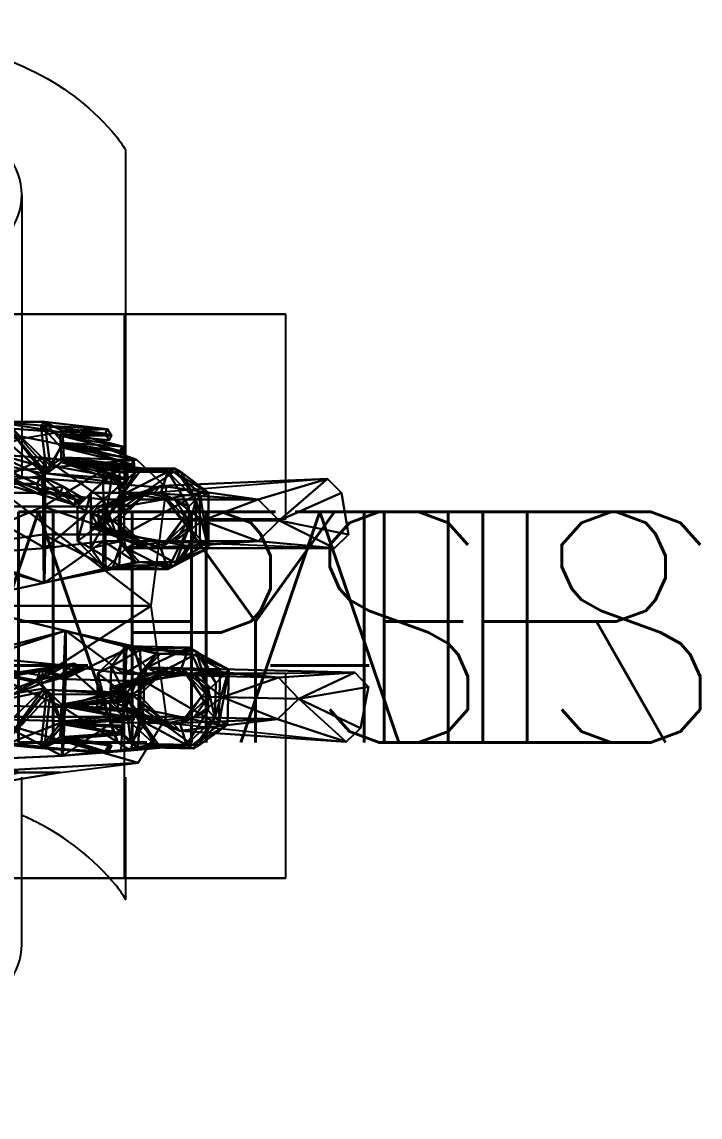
# Model space of a CAD drawing. Extents: x -0.12 to 1.45, y -0.46 to 0.49.
# Drawn here: x 0.863 to 1.452, y -0.455 to 0.495 of the extents above; entities that cross this region are included whole.
import ezdxf
from ezdxf.enums import TextEntityAlignment as Align

# ---------------------------------------------------------------- set-up
doc = ezdxf.new("R2010")
doc.units = 0
doc.layers.get('0').update_dxf_attribs({"linetype": 'CONTINUOUS'})
doc.layers.add('ASHADE', color=7, linetype='CONTINUOUS')
doc.styles.add('ASHADE', font='simplex.shx', dxfattribs={"height": 0.2})

# ---------------------------------------------------------------- blocks, each defined once
blk = doc.blocks.new('RM_SDB')
at = {"layer": 'ASHADE', "color": 7, "linetype": 'CONTINUOUS'}
for p, q in [((-0.3, 0.325), (-0.3, 0.08)), ((-0.2, 0.21314), (-0.2, 0.325)), ((0.2, 0.325), (0.2, 0.08))]:
    blk.add_line(p, q, dxfattribs=at)
for points in [[(0.07767, 0.08), (0.07767, 0.18006, -0.03256), (0, 0.175, -0.051099), (-0.12133, 0.18743, -0.064948), (-0.21213, 0.21893, -0.104203), (-0.28169, 0.27419, -0.174705), (-0.3, 0.325, -0.174705), (-0.28169, 0.37581, -0.104203), (-0.21213, 0.43107, -0.064948), (-0.12133, 0.46257, -0.051099), (0, 0.475, -0.051099), (0.12133, 0.46257, -0.064948), (0.21213, 0.43107, -0.104203), (0.28169, 0.37581, -0.045656), (0.28989, 0.36384), (0.28989, 0.08)], [(-0.3, -0.18), (-0.3, -0.325, 0.174705), (-0.28169, -0.37581, 0.104203), (-0.21213, -0.43107, 0.064948), (-0.12133, -0.46257, 0.051099), (0, -0.475, 0.03256), (0.07767, -0.46994), (0.07767, -0.18)], [(0.07767, -0.41736, 0.002056), (0.08089, -0.41671, 0.064948), (0.14142, -0.39571, 0.104203), (0.18779, -0.35888, 0.174704), (0.2, -0.325), (0.2, -0.18)], [(0.28989, -0.18), (0.28989, -0.28616, 0.045656), (0.28169, -0.27419, 0.104203), (0.21213, -0.21893, 0.009048), (0.2, -0.21314, 0.051099)]]:
    blk.add_lwpolyline(points, format="xyb", dxfattribs=at)
blk.add_lwpolyline([(0, 0.425, 0.051099), (-0.08089, 0.41671, 0.064948), (-0.14142, 0.39571, 0.104203), (-0.18779, 0.35888, 0.174705), (-0.2, 0.325, 0.174705), (-0.18779, 0.29112, 0.104203), (-0.14142, 0.25429, 0.064948), (-0.08089, 0.23329, 0.051099), (0, 0.225, 0.051099), (0.08089, 0.23329, 0.064948), (0.14142, 0.25429, 0.104203), (0.18779, 0.29112, 0.174705), (0.2, 0.325, 0.174705), (0.18779, 0.35888, 0.104203), (0.14142, 0.39571, 0.064948), (0.08089, 0.41671, 0.051099)], format="xyb", close=True, dxfattribs=at)
at = {"layer": 'ASHADE', "color": 1, "linetype": 'CONTINUOUS', "style": 'ASHADE'}
blk.add_attdef('NAME', text='', height=0.2, dxfattribs=at).set_placement((0, -0.15), align=Align.CENTER)
at = {"layer": 'ASHADE', "color": 7, "linetype": 'CONTINUOUS', "flags": 1}
for tag, p in [('COLOR', (-0.15, -0.19)), ('OPACITY', (-0.15, -0.205)), ('SURFACE', (-0.15, -0.22)), ('SURF1', (-0.15, -0.235)), ('SURF2', (-0.15, -0.25)), ('SURF3', (-0.15, -0.265)), ('SURF4', (-0.15, -0.28)), ('SHADINGRATE', (-0.15, -0.295)), ('DISPLACEMENT', (-0.15, -0.31)), ('DISP1', (-0.15, -0.325)), ('DISP2', (-0.15, -0.34)), ('DISP3', (-0.15, -0.355)), ('DISP4', (-0.15, -0.37)), ('DBOUND', (-0.15, -0.385)), ('SMOOTH', (-0.15, -0.4)), ('ATMOSPHERE', (-0.15, -0.415)), ('ATMO1', (-0.15, -0.43024)), ('ATMO2', (-0.15, -0.44524)), ('ATMO3', (-0.15, -0.46024)), ('ATMO4', (-0.15, -0.47524)), ('TCOORD', (-0.15, -0.49))]:
    blk.add_attdef(tag, p, '', height=0.01, dxfattribs=at)
at = {"layer": 'ASHADE', "color": 1, "linetype": 'CONTINUOUS', "style": 'ASHADE'}
blk.add_attdef('ACADCOLOR', (0.23, -0.475), '', height=0.1, dxfattribs=at)
blk = doc.blocks.new('02ZFMA07')
at = {"layer": 'ASHADE'}
ref = blk.add_blockref('RM_SDB', (0, 0), dxfattribs=at)
ref.add_attrib('NAME', 'BLACK EYES', dxfattribs={"color": 1, "linetype": 'CONTINUOUS', "height": 0.2, "style": 'ASHADE'}).set_placement((0, -0.15), align=Align.CENTER)
ref = blk.add_blockref('RM_SDB', (0, 0), dxfattribs=at)
ref.add_attrib('NAME', 'BLACK HAIR', dxfattribs={"color": 1, "linetype": 'CONTINUOUS', "height": 0.2, "style": 'ASHADE'}).set_placement((0, -0.15), align=Align.CENTER)
ref = blk.add_blockref('RM_SDB', (0, 0), dxfattribs=at)
ref.add_attrib('NAME', 'RED MATTE', dxfattribs={"color": 1, "linetype": 'CONTINUOUS', "height": 0.2, "style": 'ASHADE'}).set_placement((0, -0.15), align=Align.CENTER)
ref = blk.add_blockref('RM_SDB', (0, 0), dxfattribs=at)
ref.add_attrib('NAME', 'RED LIPS', dxfattribs={"color": 1, "linetype": 'CONTINUOUS', "height": 0.2, "style": 'ASHADE'}).set_placement((0, -0.15), align=Align.CENTER)
at = {"color": 251, "linetype": 'BYBLOCK'}
mesh = blk.add_polyface(dxfattribs=at)
corners = [(-0.1137, 0.08297, 0.77507), (-0.1137, 0.09502, 0.73892), (-0.17396, 0.08899, 0.73892), (-0.17396, 0.08297, 0.77507), (-0.21614, 0.07092, 0.77507), (-0.22216, 0.08297, 0.73892), (-0.10165, 0.05284, 0.77507), (-0.10165, 0.06489, 0.73892), (-0.24024, 0.06489, 0.73892), (-0.23421, 0.05887, 0.77507), (0.01844, 0.13117, 0.60646), (0.02582, 0.07092, 0.6381), (0.15059, 0.12515, 0.5995), (0.16244, 0.08297, 0.62949), (0.12146, 0.1372, 0.54237), (0.23317, 0.11912, 0.49852), (0.29978, 0.09502, 0.58548), (0.32548, 0.07092, 0.61389), (-0.0923, 0.06489, 0.68111), (-0.07116, 0.05887, 0.63067), (-0.10447, 0.10105, 0.66774), (-0.08093, 0.1131, 0.61431), (-0.1178, 0.12515, 0.55884), (-0.16009, 0.10707, 0.63904), (-0.01736, 0.14322, 0.5275), (-0.22619, 0.10707, 0.61248), (-0.2521, 0.09502, 0.60205), (-0.10165, -0.12792, 0.73892), (-0.09563, -0.03152, 0.73892), (-0.10165, -0.11587, 0.77507), (-0.09563, -0.03152, 0.77507), (-0.1137, -0.15805, 0.73892), (-0.1137, -0.146, 0.77507), (-0.17396, -0.15203, 0.73892), (-0.17396, -0.146, 0.77507), (-0.21614, -0.13395, 0.77507), (-0.22216, -0.146, 0.73892), (-0.24626, -0.07972, 0.77507), (-0.24626, 0.01669, 0.77507), (-0.25229, 0.01669, 0.73892), (-0.25229, -0.07972, 0.73892), (-0.23421, -0.1219, 0.77507), (-0.24024, -0.12792, 0.73892), (0.16571, -0.03152, 0.61667), (0.02466, -0.03152, 0.63273), (0.16244, -0.12792, 0.62949), (0.02582, -0.13395, 0.6381), (0.01844, -0.18818, 0.60646), (0.15059, -0.17613, 0.5995), (0.3123, -0.03152, 0.60968), (0.32548, -0.12792, 0.61389), (0.12146, -0.19421, 0.54237), (0.23317, -0.17613, 0.49852), (0.30102, -0.16767, 0.58548), (-0.07116, -0.1219, 0.63067), (-0.07232, -0.03152, 0.64266), (-0.0923, -0.12792, 0.68111), (-0.08419, -0.03152, 0.69002), (-0.10447, -0.16408, 0.66774), (-0.08093, -0.17613, 0.61431), (-0.1178, -0.18818, 0.55884), (-0.16009, -0.1701, 0.63904), (-0.01736, -0.20626, 0.5275), (-0.22619, -0.1701, 0.61248), (-0.2521, -0.15805, 0.60205), (-0.26715, -0.1219, 0.5966), (-0.26715, 0.05887, 0.5966), (0.07879, 0.1131, 0.44122), (0.09449, 0.13117, 0.4704), (0.14244, 0.08899, 0.41843), (0.19793, 0.1131, 0.45294), (-0.21427, 0.10105, 0.45547), (-0.17945, 0.12515, 0.48086), (-0.11339, 0.10707, 0.43347), (-0.08925, 0.13117, 0.44943), (0.13148, -0.07972, 0.37824), (0.14244, -0.15203, 0.41843), (0.07078, -0.08575, 0.42743), (0.07879, -0.146, 0.44122), (0.09449, -0.18818, 0.4704), (0.19793, -0.17613, 0.45294), (0.07078, 0.02271, 0.42743), (0.13148, 0.01669, 0.37824), (-0.17945, -0.18818, 0.48086), (-0.21427, -0.16408, 0.45547), (-0.11339, -0.15805, 0.43347), (-0.08925, -0.19421, 0.44943), (-0.12957, -0.10382, 0.43065), (-0.22632, -0.13998, 0.44669), (-0.12957, 0.04079, 0.43065), (-0.22632, 0.07694, 0.44669)]
mesh.append_faces([[corners[k] for k in face] for face in [(0, 2, 3), (4, 2, 5), (4, 8, 9), (12, 11, 13), (15, 12, 16), (13, 16, 12), (20, 19, 21), (21, 23, 20), (10, 14, 24), (24, 21, 10), (19, 10, 21), (2, 20, 23), (8, 25, 26), (23, 5, 2), (18, 1, 7), (29, 28, 30), (33, 32, 34), (33, 35, 36), (41, 40, 42), (42, 35, 41), (45, 44, 46), (46, 48, 45), (49, 45, 50), (48, 52, 53), (53, 45, 48), (56, 55, 57), (54, 58, 59), (61, 59, 58), (44, 54, 46), (51, 47, 62), (59, 62, 47), (47, 54, 59), (58, 33, 61), (63, 42, 64), (65, 42, 40), (36, 61, 33), (57, 27, 56), (31, 56, 27), (55, 18, 57), (8, 66, 39), (19, 44, 11), (13, 49, 17), (43, 11, 44), (7, 57, 18), (28, 6, 30), (39, 9, 8), (69, 68, 70), (73, 72, 74), (74, 67, 73), (77, 76, 78), (79, 76, 80), (83, 85, 86), (87, 84, 88), (85, 77, 78), (78, 86, 85), (71, 89, 90), (69, 81, 67), (81, 73, 67), (62, 79, 51), (84, 65, 88), (64, 83, 63), (86, 60, 83), (60, 63, 83), (80, 51, 79), (68, 24, 14), (72, 26, 25), (22, 74, 72), (66, 71, 90), (25, 22, 72), (14, 70, 68)]], dxfattribs={"vtx0": -1, "color": 251})
mesh.append_faces([[corners[k] for k in face] for face in [(3, 2, 4), (6, 7, 0), (1, 0, 7), (10, 11, 12), (14, 12, 15), (18, 19, 20), (22, 21, 24), (1, 20, 2), (5, 25, 8), (27, 28, 29), (31, 32, 33), (36, 35, 42), (43, 44, 45), (50, 45, 53), (54, 55, 56), (60, 59, 61), (48, 47, 51), (46, 54, 47), (64, 42, 65), (63, 61, 36), (58, 56, 31), (40, 39, 65), (66, 65, 39), (55, 44, 19), (43, 49, 13), (28, 57, 7), (38, 9, 39), (67, 68, 69), (71, 72, 73), (75, 76, 77), (77, 81, 75), (82, 75, 81), (85, 84, 87), (79, 86, 78), (88, 90, 87), (89, 87, 90), (89, 73, 81), (84, 83, 64), (62, 60, 86), (52, 51, 80), (74, 24, 68), (26, 71, 66), (23, 22, 25)]], dxfattribs={"vtx1": -1, "color": 251})
mesh.append_faces([[corners[k] for k in face] for face in [(0, 1, 2), (4, 5, 8), (13, 17, 16), (21, 22, 23), (10, 12, 14), (19, 11, 10), (23, 25, 5), (18, 20, 1), (27, 29, 32), (32, 31, 27), (33, 34, 35), (37, 38, 39), (39, 40, 37), (41, 37, 40), (46, 47, 48), (49, 43, 45), (48, 51, 52), (54, 56, 58), (44, 55, 54), (59, 60, 62), (58, 31, 33), (63, 36, 42), (57, 28, 27), (55, 19, 18), (8, 26, 66), (43, 13, 11), (28, 7, 6), (74, 68, 67), (79, 78, 76), (83, 84, 85), (85, 87, 77), (87, 89, 81), (81, 77, 87), (71, 73, 89), (69, 82, 81), (65, 66, 90), (90, 88, 65), (62, 86, 79), (84, 64, 65), (60, 61, 63), (72, 71, 26), (22, 24, 74), (14, 15, 70)]], dxfattribs={"vtx2": -1, "color": 251})
at = {"color": 0, "linetype": 'BYBLOCK'}
mesh = blk.add_polyface(dxfattribs=at)
corners = [(-0.10014, -0.01269, 1.29779), (-0.1137, -0.01269, 1.33394), (-0.10014, -0.05562, 1.29779), (-0.09789, -0.01495, 1.27971), (-0.10918, 0.01669, 1.29327), (-0.10918, 0.01443, 1.27293), (-0.09789, -0.05336, 1.27971), (-0.10918, -0.08725, 1.29327), (-0.10918, -0.08273, 1.27293), (-0.1024, -0.08047, 1.23452), (-0.10466, -0.0737, 1.25937), (-0.11144, -0.08725, 1.2413), (-0.1024, -0.01721, 1.20288), (-0.1137, -0.00365, 1.19837), (-0.10014, -0.01043, 1.21418), (-0.1024, -0.04432, 1.20288), (-0.10014, -0.05562, 1.21418), (-0.1137, -0.06014, 1.19837), (-0.10918, 0.00991, 1.22096), (-0.1024, 0.01217, 1.23452), (-0.09789, -0.01947, 1.22548), (-0.10918, -0.07595, 1.22096), (-0.09789, -0.04432, 1.22548), (-0.10466, -0.0511, 1.19159), (-0.10466, -0.01043, 1.19159), (-0.10466, 0.00539, 1.25937), (-0.10466, -0.02624, 1.25711), (-0.10466, -0.04206, 1.25711), (-0.09789, -0.0398, 1.27519), (-0.09789, -0.0285, 1.27519), (-0.08433, -0.03754, 1.23452), (-0.08433, -0.0285, 1.23452), (0.14528, 0.12712, 0.82021), (0.14735, 0.13097, 0.82503), (0.17667, 0.12837, 0.81449), (0.14851, 0.10788, 0.84299), (0.1724, 0.09271, 0.82725), (0.14644, 0.10403, 0.83817), (0.17808, 0.10014, 0.83644), (0.17808, -0.1141, 0.83258), (0.14644, -0.11696, 0.83573), (0.14851, -0.11854, 0.84169), (0.1724, -0.11101, 0.82117), (0.14528, -0.14534, 0.82862), (0.14735, -0.14692, 0.83458), (0.17667, -0.1488, 0.82389), (0.134, 0.05459, 0.60926), (0.134, 0.01843, 0.60926), (0.21858, 0.05459, 0.6058)]
mesh.append_faces([[corners[k] for k in face] for face in [(28, 6, 8), (3, 29, 5)]], dxfattribs={"color": 0})
mesh.append_faces([[corners[k] for k in face] for face in [(4, 3, 5), (2, 8, 6), (14, 19, 20), (9, 16, 22), (20, 25, 26), (22, 10, 9), (27, 30, 28), (31, 26, 29), (32, 36, 37), (37, 38, 35), (39, 40, 41), (42, 43, 40)]], dxfattribs={"vtx0": -1, "color": 0})
mesh.append_faces([[corners[k] for k in face] for face in [(0, 1, 2), (0, 3, 4), (7, 8, 2), (9, 10, 11), (12, 13, 14), (15, 16, 17), (18, 19, 14), (27, 10, 22), (22, 30, 27), (20, 26, 31), (31, 30, 20), (22, 20, 30), (29, 28, 31), (30, 31, 28), (33, 35, 34), (44, 43, 45), (46, 47, 48)]], dxfattribs={"vtx1": -1, "color": 0})
mesh.append_faces([[corners[k] for k in face] for face in [(2, 6, 3), (3, 0, 2), (9, 21, 16), (15, 23, 24), (24, 12, 15), (22, 16, 14), (14, 20, 22), (20, 19, 25), (6, 28, 29), (29, 3, 6), (32, 33, 34), (41, 44, 45)]], dxfattribs={"vtx2": -1, "color": 0})
mesh = blk.add_polyface(dxfattribs=at)
corners = [(0.18497, 0.07418, 0.83445), (0.1724, 0.09271, 0.82725), (0.21308, 0.07434, 0.82223), (0.17356, 0.1226, 0.80726), (0.17667, 0.12837, 0.81449), (0.18417, 0.12771, 0.8052), (0.18585, 0.12803, 0.81081), (0.14528, 0.12712, 0.82021), (0.17808, 0.10014, 0.83644), (0.14851, 0.10788, 0.84299), (0.21908, 0.08342, 0.82557), (0.14644, 0.10403, 0.83817), (0.18859, 0.07776, 0.83882), (0.21953, 0.09677, 0.52488), (0.13561, 0.10279, 0.5198), (0.21894, 0.09677, 0.58081), (0.13448, 0.10279, 0.58516), (0.134, 0.05459, 0.60926), (0.21858, 0.05459, 0.6058), (0.17808, -0.1141, 0.83258), (0.18859, -0.09267, 0.82572), (0.1724, -0.11101, 0.82117), (0.18497, -0.09116, 0.82027), (0.14644, -0.11696, 0.83573), (0.21308, -0.09624, 0.80916), (0.17667, -0.1488, 0.82389), (0.17356, -0.14643, 0.81494), (0.18417, -0.15194, 0.81512), (0.18585, -0.14997, 0.82039), (0.21908, -0.1032, 0.81588), (0.14528, -0.14534, 0.82862), (0.14851, -0.11854, 0.84169), (0.1518, -0.08113, 0.60926), (0.15092, -0.11727, 0.60926), (0.23548, -0.11933, 0.6058), (0.23745, -0.05308, 0.58081), (0.15458, -0.03298, 0.5198), (0.15346, -0.03295, 0.58516), (0.15135, -0.1655, 0.5198), (0.23481, -0.1615, 0.58081), (0.15023, -0.16547, 0.58516), (0.13561, -0.02977, 0.5198), (0.21953, -0.01169, 0.52488), (0.21894, -0.01169, 0.58081), (0.13448, -0.02977, 0.58516), (0.21858, 0.03048, 0.6058), (0.134, 0.01843, 0.60926), (0.13644, 0.01241, 0.47763), (0.13644, 0.06664, 0.47763), (0.22031, 0.01843, 0.49187), (0.15307, -0.12938, 0.47763), (0.15439, -0.07516, 0.47763), (0.23808, -0.08323, 0.49187), (0.23691, -0.13142, 0.49187), (0.23804, -0.05309, 0.52488), (0.22031, 0.06664, 0.49187)]
mesh.append_faces([[corners[k] for k in face] for face in [(5, 4, 6), (8, 6, 4), (12, 1, 0), (15, 14, 16), (17, 15, 16), (21, 20, 22), (25, 27, 28), (28, 19, 25), (35, 36, 37), (38, 39, 40), (41, 43, 44), (39, 33, 40), (43, 46, 44), (32, 35, 37), (54, 51, 36), (47, 42, 41), (55, 14, 13)]], dxfattribs={"vtx0": -1, "color": 0})
mesh.append_faces([[corners[k] for k in face] for face in [(0, 1, 2), (3, 4, 5), (8, 4, 9), (1, 3, 10), (1, 8, 11), (13, 14, 15), (19, 20, 21), (26, 30, 21), (26, 25, 30), (45, 46, 43), (45, 18, 46), (47, 48, 49), (48, 14, 55)]], dxfattribs={"vtx1": -1, "color": 0})
mesh.append_faces([[corners[k] for k in face] for face in [(4, 3, 7), (7, 3, 1), (12, 8, 1), (17, 18, 15), (19, 21, 23), (21, 22, 24), (25, 26, 27), (26, 21, 29), (25, 19, 31), (32, 33, 34), (41, 42, 43), (50, 51, 52), (38, 50, 53)]], dxfattribs={"vtx2": -1, "color": 0})
mesh = blk.add_polyface(dxfattribs=at)
corners = [(0.24508, 0.05644, 0.81837), (0.24716, 0.06029, 0.82319), (0.2181, 0.06899, 0.83094), (0.21603, 0.06514, 0.82612), (0.23335, 0.06718, 0.81703), (0.21308, 0.07434, 0.82223), (0.1724, 0.09271, 0.82725), (0.21908, 0.08342, 0.82557), (0.22167, 0.08824, 0.83159), (0.21671, 0.08108, 0.83066), (0.22158, 0.0832, 0.82247), (0.22462, 0.09026, 0.8287), (0.23594, 0.072, 0.82305), (0.18497, 0.07418, 0.83445), (0.18859, 0.07776, 0.83882), (0.23327, 0.11633, 0.79536), (0.23378, 0.10606, 0.80334), (0.21644, 0.12481, 0.79143), (0.27232, 0.11798, 0.76844), (0.2744, 0.12183, 0.77326), (0.21968, 0.12802, 0.80065), (0.23586, 0.10992, 0.80816), (0.23534, 0.12018, 0.80018), (0.18417, 0.12771, 0.8052), (0.18585, 0.12803, 0.81081), (0.17356, 0.1226, 0.80726), (0.17808, 0.10014, 0.83644), (0.23443, 0.09323, 0.81332), (0.2365, 0.09708, 0.81814), (0.27087, 0.06061, 0.51412), (0.22031, 0.06664, 0.49187), (0.21953, 0.09677, 0.52488), (0.27028, 0.09074, 0.53579), (0.21894, 0.09677, 0.58081), (0.21858, 0.05459, 0.6058), (0.27824, 0.09074, 0.57804), (0.22031, 0.01843, 0.49187), (0.27087, 0.02446, 0.51412), (0.21953, -0.01169, 0.52488), (0.27824, 0.00036, 0.57804), (0.21858, 0.03048, 0.6058), (0.21894, -0.01169, 0.58081), (0.13644, 0.06664, 0.47763), (0.13644, 0.01241, 0.47763)]
mesh.append_faces([[corners[k] for k in face] for face in [(15, 16, 17), (21, 22, 20), (11, 21, 20), (16, 10, 17), (27, 10, 16), (11, 28, 21)]], dxfattribs={"color": 0})
mesh.append_faces([[corners[k] for k in face] for face in [(5, 6, 7), (7, 11, 8), (5, 3, 13), (2, 9, 14), (14, 3, 2), (18, 15, 17), (19, 17, 20), (23, 20, 17), (7, 25, 23), (23, 10, 7), (11, 24, 8), (26, 9, 8), (34, 35, 33), (39, 40, 41)]], dxfattribs={"vtx0": -1, "color": 0})
mesh.append_faces([[corners[k] for k in face] for face in [(3, 4, 0), (10, 11, 7), (5, 9, 4), (12, 4, 9), (12, 9, 2), (13, 3, 14), (20, 24, 11), (36, 37, 38), (30, 36, 42)]], dxfattribs={"vtx1": -1, "color": 0})
mesh.append_faces([[corners[k] for k in face] for face in [(0, 1, 2), (2, 3, 0), (7, 8, 9), (9, 5, 7), (12, 2, 1), (5, 4, 3), (23, 24, 20), (23, 17, 10), (26, 8, 24), (26, 14, 9), (29, 30, 31), (32, 31, 33), (36, 30, 29), (43, 36, 38)]], dxfattribs={"vtx2": -1, "color": 0})
mesh = blk.add_polyface(dxfattribs=at)
corners = [(0.24508, 0.05644, 0.81837), (0.23335, 0.06718, 0.81703), (0.25112, 0.05792, 0.81458), (0.25319, 0.06177, 0.8194), (0.24716, 0.06029, 0.82319), (0.23594, 0.072, 0.82305), (0.28953, 0.07934, 0.79192), (0.28979, 0.07421, 0.79591), (0.23443, 0.09323, 0.81332), (0.22158, 0.0832, 0.82247), (0.29186, 0.07806, 0.80073), (0.22462, 0.09026, 0.8287), (0.27232, 0.11798, 0.76844), (0.2744, 0.12183, 0.77326), (0.27774, 0.11616, 0.77636), (0.27566, 0.11231, 0.77154), (0.23327, 0.11633, 0.79536), (0.23534, 0.12018, 0.80018), (0.21968, 0.12802, 0.80065), (0.21644, 0.12481, 0.79143), (0.23586, 0.10992, 0.80816), (0.28762, 0.1017, 0.78366), (0.28737, 0.10683, 0.77967), (0.28529, 0.10298, 0.77485), (0.28555, 0.09785, 0.77884), (0.23378, 0.10606, 0.80334), (0.29531, 0.08596, 0.78414), (0.29505, 0.09109, 0.78015), (0.29712, 0.09495, 0.78497), (0.2365, 0.09708, 0.81814), (0.2916, 0.08319, 0.79673), (0.29738, 0.08981, 0.78896), (0.27087, 0.06061, 0.51412), (0.21953, 0.09677, 0.52488), (0.27028, 0.09074, 0.53579), (0.21894, 0.09677, 0.58081), (0.27824, 0.09074, 0.57804), (0.28869, 0.05459, 0.59843), (0.21858, 0.05459, 0.6058), (0.27851, 0.08471, 0.35662), (0.24839, 0.05459, 0.35662), (0.25976, 0.06664, 0.43495), (0.28454, 0.08773, 0.43495), (0.27249, 0.04254, 0.22406)]
mesh.append_faces([[corners[k] for k in face] for face in [(0, 1, 2), (5, 4, 3), (8, 7, 9), (10, 9, 7), (17, 13, 18), (10, 29, 11), (32, 33, 34), (34, 35, 36), (39, 41, 42), (39, 43, 40)]], dxfattribs={"vtx0": -1, "color": 0})
mesh.append_faces([[corners[k] for k in face] for face in [(2, 3, 0), (4, 0, 3), (6, 7, 8), (15, 16, 12), (15, 14, 16), (17, 16, 14), (12, 19, 13), (24, 25, 23), (16, 23, 25), (26, 8, 27), (25, 27, 8), (25, 20, 27), (28, 27, 20), (26, 31, 8), (29, 8, 31), (37, 36, 38)]], dxfattribs={"vtx1": -1, "color": 0})
mesh.append_faces([[corners[k] for k in face] for face in [(1, 5, 3), (3, 2, 1), (10, 11, 9), (12, 13, 14), (14, 15, 12), (17, 14, 13), (20, 21, 22), (22, 17, 20), (16, 17, 22), (22, 23, 16), (28, 20, 29), (10, 30, 29), (8, 29, 30), (30, 6, 8), (24, 21, 20), (20, 25, 24), (39, 40, 41)]], dxfattribs={"vtx2": -1, "color": 0})
mesh = blk.add_polyface(dxfattribs=at)
corners = [(0.29505, 0.09109, 0.78015), (0.29712, 0.09495, 0.78497), (0.29738, 0.08981, 0.78896), (0.29531, 0.08596, 0.78414), (0.28953, 0.07934, 0.79192), (0.2916, 0.08319, 0.79673), (0.28979, 0.07421, 0.79591), (0.29186, 0.07806, 0.80073), (0.2365, 0.09708, 0.81814), (0.28529, 0.10298, 0.77485), (0.28737, 0.10683, 0.77967), (0.28555, 0.09785, 0.77884), (0.28762, 0.1017, 0.78366), (0.30215, 0.08471, 0.49815), (0.28574, 0.06664, 0.48893), (0.28414, 0.06061, 0.5074), (0.29901, 0.08471, 0.532), (0.27028, 0.09074, 0.53579), (0.27087, 0.06061, 0.51412), (0.33186, 0.08471, 0.56595), (0.27824, 0.09074, 0.57804), (0.33781, 0.08471, 0.51502), (0.35443, 0.06664, 0.5819), (0.36183, 0.06664, 0.53681), (0.28869, 0.05459, 0.59843), (0.32672, 0.08471, 0.35662), (0.27851, 0.08471, 0.35662), (0.28454, 0.08773, 0.43495), (0.33274, 0.08773, 0.43495), (0.3448, 0.05459, 0.35662), (0.35082, 0.06061, 0.43495), (0.30262, 0.06061, 0.08547), (0.33274, 0.06061, 0.08547), (0.30864, 0.06664, 0.04932), (0.40505, 0.06061, 0.03726), (0.30262, 0.06061, 0.12765), (0.32672, 0.06061, 0.12765), (0.29057, 0.06664, 0.22406), (0.32069, 0.06664, 0.22406), (0.28454, 0.04254, 0.12765), (0.33877, 0.04254, 0.22406), (0.27851, 0.04254, 0.08547), (0.27249, 0.04254, 0.22406), (0.25976, 0.06664, 0.43495)]
mesh.append_faces([[corners[k] for k in face] for face in [(13, 15, 16), (18, 16, 15), (20, 16, 17), (19, 23, 21), (19, 24, 22), (30, 25, 28), (33, 32, 34), (39, 37, 35), (40, 36, 38), (38, 29, 40), (13, 28, 27), (30, 21, 23), (14, 27, 43)]], dxfattribs={"vtx0": -1, "color": 0})
mesh.append_faces([[corners[k] for k in face] for face in [(4, 5, 6), (7, 6, 5), (9, 10, 11), (12, 11, 10), (17, 16, 18), (19, 16, 20), (22, 23, 19), (29, 25, 30), (31, 32, 33), (38, 37, 25), (26, 25, 37), (37, 42, 26), (21, 28, 13), (13, 27, 14)]], dxfattribs={"vtx1": -1, "color": 0})
mesh.append_faces([[corners[k] for k in face] for face in [(0, 1, 2), (2, 3, 0), (8, 2, 1), (13, 14, 15), (21, 13, 16), (16, 19, 21), (19, 20, 24), (25, 26, 27), (27, 28, 25), (35, 36, 32), (32, 31, 35), (36, 35, 37), (37, 38, 36), (41, 31, 33), (38, 25, 29), (30, 28, 21)]], dxfattribs={"vtx2": -1, "color": 0})
at = {"color": 251, "linetype": 'BYBLOCK'}
mesh = blk.add_polyface(dxfattribs=at)
corners = [(0.46531, 0.07869, 0.01316), (0.46531, 0.07869, 0.01919), (0.47736, 0.06664, 0.02521), (0.47736, 0.06664, 0.01919), (0.26646, 0.05459, 0.02521), (0.32069, 0.07266, 0.02521), (0.31467, 0.06664, 0.00714), (0.27249, 0.05459, 0.00714), (0.49388, -0.13768, 0.02521), (0.49388, -0.13768, 0.01919), (0.50079, -0.10169, 0.01919), (0.50079, -0.10169, 0.02521), (0.47133, 0.01843, 0.01919), (0.47133, 0.01843, 0.01316), (0.48338, 0.03048, 0.01919), (0.48338, 0.03048, 0.02521), (0.32069, 0.01843, 0.02521), (0.26646, 0.03651, 0.02521), (0.31467, 0.02446, 0.00714), (0.27249, 0.03651, 0.00714), (0.28334, -0.1205, 0.02521), (0.28379, -0.10242, 0.02521), (0.28937, -0.12064, 0.00714), (0.28981, -0.10257, 0.00714), (0.33844, -0.08567, 0.02521), (0.33227, -0.09155, 0.00714), (0.48903, -0.08934, 0.01919), (0.48903, -0.08934, 0.01316), (0.33712, -0.13989, 0.02521), (0.33124, -0.13372, 0.00714), (0.48154, -0.14944, 0.01316), (0.48154, -0.14944, 0.01919), (0.26044, 0.03651, 0.05534), (0.26044, 0.04856, 0.05534), (0.40505, 0.06061, 0.03726), (0.42313, 0.04254, 0.04932), (0.44026, -0.11227, 0.04932), (0.42174, -0.1299, 0.03726), (0.42263, -0.09375, 0.03726), (0.32522, -0.13357, 0.04932), (0.27747, -0.11433, 0.05534), (0.27776, -0.10228, 0.05534), (0.32639, -0.08538, 0.04932), (0.30864, 0.01843, 0.04932), (0.40505, 0.02446, 0.03726), (0.30864, 0.06664, 0.04932)]
mesh.append_faces([[corners[k] for k in face] for face in [(35, 15, 2), (11, 36, 8)]], dxfattribs={"color": 251})
mesh.append_faces([[corners[k] for k in face] for face in [(4, 6, 7), (0, 5, 1), (18, 17, 19), (21, 25, 23), (24, 27, 25), (13, 16, 18), (28, 30, 31), (29, 20, 22), (1, 35, 2), (36, 31, 8), (26, 36, 11), (39, 20, 28), (21, 42, 24), (43, 17, 16), (28, 37, 39), (38, 24, 42), (16, 44, 43), (35, 12, 15), (4, 45, 5), (34, 5, 45)]], dxfattribs={"vtx0": -1, "color": 251})
mesh.append_faces([[corners[k] for k in face] for face in [(6, 5, 0), (16, 17, 18), (20, 21, 22), (23, 22, 21), (26, 27, 24), (28, 20, 29), (27, 26, 10), (11, 10, 26), (31, 30, 8), (9, 8, 30), (3, 2, 14), (15, 14, 2), (32, 33, 17), (4, 17, 33), (34, 35, 1), (38, 36, 26), (41, 42, 21), (31, 37, 28), (12, 44, 16), (33, 45, 4)]], dxfattribs={"vtx1": -1, "color": 251})
mesh.append_faces([[corners[k] for k in face] for face in [(0, 1, 2), (2, 3, 0), (4, 5, 6), (8, 9, 10), (10, 11, 8), (12, 13, 14), (14, 15, 12), (21, 24, 25), (13, 12, 16), (28, 29, 30), (17, 4, 7), (7, 19, 17), (36, 37, 31), (39, 40, 20), (40, 41, 21), (21, 20, 40), (43, 32, 17), (38, 26, 24), (35, 44, 12), (34, 1, 5)]], dxfattribs={"vtx2": -1, "color": 251})
at = {"color": 0, "linetype": 'BYBLOCK'}
mesh = blk.add_polyface(dxfattribs=at)
corners = [(0.29901, 0.00638, 0.532), (0.27028, 0.00036, 0.53579), (0.27087, 0.02446, 0.51412), (0.28414, 0.02446, 0.5074), (0.28574, 0.02446, 0.48893), (0.30215, 0.00638, 0.49815), (0.21953, -0.01169, 0.52488), (0.28848, -0.06638, 0.53579), (0.23804, -0.05309, 0.52488), (0.23745, -0.05308, 0.58081), (0.29644, -0.06657, 0.57804), (0.21894, -0.01169, 0.58081), (0.27824, 0.00036, 0.57804), (0.31705, -0.0731, 0.532), (0.28869, 0.03048, 0.59843), (0.21858, 0.03048, 0.6058), (0.33186, 0.00638, 0.56595), (0.21858, 0.05459, 0.6058), (0.28869, 0.05459, 0.59843), (0.27087, 0.06061, 0.51412), (0.28414, 0.06061, 0.5074), (0.28574, 0.06664, 0.48893), (0.22031, 0.01843, 0.49187), (0.24839, 0.02446, 0.35662), (0.27249, 0.00036, 0.35662), (0.25976, 0.01843, 0.43495), (0.28454, 0.00337, 0.43495), (0.32672, 0.00036, 0.35662), (0.30262, 0.02446, 0.08547), (0.27851, 0.04254, 0.08547), (0.30864, 0.01843, 0.04932), (0.26044, 0.03651, 0.05534), (0.28454, 0.04254, 0.12765), (0.30262, 0.02446, 0.12765), (0.27249, 0.04254, 0.22406), (0.29057, 0.01843, 0.22406), (0.29057, 0.06664, 0.22406), (0.30864, 0.06664, 0.04932), (0.26044, 0.04856, 0.05534), (0.30262, 0.06061, 0.08547), (0.30262, 0.06061, 0.12765), (0.25976, 0.06664, 0.43495), (0.24839, 0.05459, 0.35662)]
mesh.append_faces([[corners[k] for k in face] for face in [(29, 38, 31), (23, 42, 34)]], dxfattribs={"color": 0})
mesh.append_faces([[corners[k] for k in face] for face in [(0, 2, 3), (3, 5, 0), (6, 2, 1), (7, 9, 10), (11, 1, 12), (10, 13, 7), (0, 12, 1), (25, 24, 26), (30, 29, 31), (32, 28, 33), (35, 32, 33), (34, 24, 23), (29, 37, 38), (39, 32, 40), (26, 4, 25)]], dxfattribs={"vtx0": -1, "color": 0})
mesh.append_faces([[corners[k] for k in face] for face in [(4, 5, 3), (12, 16, 14), (2, 19, 3), (20, 3, 19), (23, 24, 25), (24, 27, 26), (28, 29, 30), (34, 32, 35), (29, 32, 39), (25, 41, 23), (42, 23, 41), (4, 21, 25), (41, 25, 21)]], dxfattribs={"vtx1": -1, "color": 0})
mesh.append_faces([[corners[k] for k in face] for face in [(0, 1, 2), (7, 8, 9), (12, 14, 15), (17, 15, 14), (14, 18, 17), (3, 20, 21), (21, 4, 3), (19, 2, 22), (32, 29, 28), (34, 35, 24), (27, 24, 35), (32, 34, 36), (26, 5, 4)]], dxfattribs={"vtx2": -1, "color": 0})
mesh = blk.add_polyface(dxfattribs=at)
corners = [(0.36183, 0.01843, 0.53681), (0.35443, 0.01843, 0.5819), (0.33186, 0.00638, 0.56595), (0.33781, 0.00638, 0.51502), (0.29901, 0.00638, 0.532), (0.27824, 0.00036, 0.57804), (0.30215, 0.00638, 0.49815), (0.28869, 0.03048, 0.59843), (0.28869, 0.05459, 0.59843), (0.35443, 0.06664, 0.5819), (0.36183, 0.06664, 0.53681), (0.3449, -0.06775, 0.35662), (0.29069, -0.06643, 0.35662), (0.30266, -0.06973, 0.43495), (0.33274, 0.00337, 0.43495), (0.28454, 0.00337, 0.43495), (0.32672, 0.00036, 0.35662), (0.3448, 0.03651, 0.35662), (0.35082, 0.03048, 0.43495), (0.33274, 0.02446, 0.08547), (0.30262, 0.02446, 0.08547), (0.30864, 0.01843, 0.04932), (0.40505, 0.02446, 0.03726), (0.42313, 0.04254, 0.04932), (0.35685, 0.04254, 0.08547), (0.32672, 0.02446, 0.12765), (0.30262, 0.02446, 0.12765), (0.3448, 0.04254, 0.12765), (0.29057, 0.01843, 0.22406), (0.32069, 0.01843, 0.22406), (0.33877, 0.04254, 0.22406), (0.32672, 0.06061, 0.12765), (0.40505, 0.06061, 0.03726), (0.33274, 0.06061, 0.08547), (0.35082, 0.06061, 0.43495), (0.3448, 0.05459, 0.35662)]
mesh.append_faces([[corners[k] for k in face] for face in [(35, 17, 30)]], dxfattribs={"color": 0})
mesh.append_faces([[corners[k] for k in face] for face in [(0, 2, 3), (7, 2, 1), (17, 14, 16), (19, 21, 22), (22, 24, 19), (27, 19, 24), (25, 30, 29), (17, 29, 30), (24, 32, 33), (33, 27, 24), (3, 18, 0), (14, 6, 15)]], dxfattribs={"vtx0": -1, "color": 0})
mesh.append_faces([[corners[k] for k in face] for face in [(6, 3, 4), (2, 4, 3), (8, 7, 9), (1, 9, 7), (14, 15, 16), (23, 24, 22), (25, 26, 19), (20, 19, 26), (26, 25, 28), (29, 28, 25), (16, 29, 17), (27, 31, 30), (31, 27, 33), (10, 0, 34), (18, 34, 0), (14, 18, 3)]], dxfattribs={"vtx1": -1, "color": 0})
mesh.append_faces([[corners[k] for k in face] for face in [(0, 1, 2), (4, 2, 5), (9, 1, 0), (0, 10, 9), (11, 12, 13), (17, 18, 14), (19, 20, 21), (27, 25, 19), (25, 27, 30), (28, 29, 16), (24, 23, 32), (34, 18, 17), (17, 35, 34), (14, 3, 6)]], dxfattribs={"vtx2": -1, "color": 0})
mesh = blk.add_polyface(dxfattribs=at)
corners = [(0.23335, -0.09179, 0.80151), (0.21603, -0.08625, 0.809), (0.24508, -0.08142, 0.7984), (0.23534, -0.14708, 0.80749), (0.23586, -0.13446, 0.81065), (0.21968, -0.15406, 0.81109), (0.23378, -0.13288, 0.80469), (0.23327, -0.1455, 0.80153), (0.21644, -0.15484, 0.80136), (0.22158, -0.10425, 0.81296), (0.23443, -0.11712, 0.80864), (0.21671, -0.099, 0.81959), (0.23594, -0.09376, 0.80896), (0.2181, -0.08782, 0.81496), (0.18859, -0.09267, 0.82572), (0.17808, -0.1141, 0.83258), (0.22167, -0.10517, 0.82333), (0.22462, -0.10819, 0.82151), (0.21908, -0.1032, 0.81588), (0.21308, -0.09624, 0.80916), (0.1724, -0.11101, 0.82117), (0.2365, -0.11869, 0.8146), (0.2744, -0.15945, 0.78353), (0.24716, -0.08299, 0.80436), (0.18497, -0.09116, 0.82027), (0.18585, -0.14997, 0.82039), (0.18417, -0.15194, 0.81512), (0.17356, -0.14643, 0.81494), (0.23548, -0.11933, 0.6058), (0.23607, -0.09523, 0.6058), (0.1518, -0.08113, 0.60926), (0.23804, -0.05309, 0.52488), (0.15458, -0.03298, 0.5198), (0.23745, -0.05308, 0.58081), (0.15135, -0.1655, 0.5198), (0.2354, -0.16152, 0.52488), (0.23481, -0.1615, 0.58081), (0.21953, -0.01169, 0.52488), (0.27028, 0.00036, 0.53579), (0.21894, -0.01169, 0.58081), (0.15092, -0.11727, 0.60926), (0.23808, -0.08323, 0.49187), (0.23691, -0.13142, 0.49187), (0.15307, -0.12938, 0.47763), (0.15439, -0.07516, 0.47763)]
mesh.append_faces([[corners[k] for k in face] for face in [(3, 4, 5), (6, 7, 8), (9, 10, 6), (9, 6, 8), (4, 17, 5), (21, 17, 4)]], dxfattribs={"color": 0})
mesh.append_faces([[corners[k] for k in face] for face in [(11, 13, 14), (11, 15, 16), (17, 18, 16), (20, 19, 18), (8, 22, 5), (1, 19, 24), (1, 14, 13), (5, 26, 8), (25, 17, 16), (9, 26, 18), (27, 18, 26), (34, 42, 35)]], dxfattribs={"vtx0": -1, "color": 0})
mesh.append_faces([[corners[k] for k in face] for face in [(14, 15, 11), (16, 18, 11), (19, 11, 18), (23, 2, 13), (1, 13, 2), (13, 12, 23), (0, 19, 1), (25, 26, 5), (16, 15, 25), (8, 26, 9), (31, 32, 33), (37, 38, 39), (28, 40, 36), (41, 44, 31)]], dxfattribs={"vtx1": -1, "color": 0})
mesh.append_faces([[corners[k] for k in face] for face in [(0, 1, 2), (11, 12, 13), (17, 9, 18), (11, 19, 0), (0, 12, 11), (1, 24, 14), (25, 5, 17), (28, 29, 30), (34, 35, 36), (30, 29, 33), (41, 42, 43)]], dxfattribs={"vtx2": -1, "color": 0})
mesh = blk.add_polyface(dxfattribs=at)
corners = [(0.23335, -0.09179, 0.80151), (0.24508, -0.08142, 0.7984), (0.25112, -0.0843, 0.79554), (0.25319, -0.08588, 0.8015), (0.24716, -0.08299, 0.80436), (0.2916, -0.11463, 0.78941), (0.28953, -0.11305, 0.78345), (0.28979, -0.10674, 0.78503), (0.29186, -0.10832, 0.79099), (0.2365, -0.11869, 0.8146), (0.23443, -0.11712, 0.80864), (0.22462, -0.10819, 0.82151), (0.22158, -0.10425, 0.81296), (0.23594, -0.09376, 0.80896), (0.23607, -0.09523, 0.6058), (0.23548, -0.11933, 0.6058), (0.30616, -0.09694, 0.59843), (0.30557, -0.12104, 0.59843), (0.30087, -0.12695, 0.5074), (0.30175, -0.09081, 0.5074), (0.30232, -0.13301, 0.48893), (0.28761, -0.12663, 0.51412), (0.28849, -0.09048, 0.51412), (0.28848, -0.06638, 0.53579), (0.31705, -0.0731, 0.532), (0.23691, -0.13142, 0.49187), (0.23808, -0.08323, 0.49187), (0.23804, -0.05309, 0.52488), (0.29644, -0.06657, 0.57804), (0.23745, -0.05308, 0.58081), (0.27635, -0.13238, 0.43495), (0.27752, -0.08419, 0.43495), (0.26601, -0.08994, 0.35662), (0.26527, -0.12006, 0.35662), (0.29069, -0.06643, 0.35662), (0.30266, -0.06973, 0.43495), (0.32522, -0.13357, 0.04932), (0.29569, -0.10874, 0.08547), (0.27747, -0.11433, 0.05534), (0.32639, -0.08538, 0.04932), (0.27776, -0.10228, 0.05534), (0.28966, -0.1086, 0.22406), (0.30171, -0.10889, 0.12765), (0.30715, -0.13313, 0.22406), (0.30832, -0.08494, 0.22406), (0.30335, -0.09085, 0.48893)]
mesh.append_faces([[corners[k] for k in face] for face in [(38, 37, 40), (33, 32, 41)]], dxfattribs={"color": 0})
mesh.append_faces([[corners[k] for k in face] for face in [(0, 1, 2), (9, 8, 11), (12, 8, 7), (7, 10, 12), (4, 13, 3), (22, 27, 23), (14, 28, 29), (34, 31, 35), (36, 37, 38), (37, 39, 40), (34, 41, 32), (45, 35, 31)]], dxfattribs={"vtx0": -1, "color": 0})
mesh.append_faces([[corners[k] for k in face] for face in [(9, 10, 5), (6, 5, 10), (5, 8, 9), (11, 8, 12), (13, 0, 3), (2, 3, 0), (14, 15, 16), (17, 16, 15), (18, 19, 20), (23, 24, 22), (25, 26, 21), (22, 21, 26), (16, 28, 14), (41, 42, 43), (44, 41, 34)]], dxfattribs={"vtx1": -1, "color": 0})
mesh.append_faces([[corners[k] for k in face] for face in [(3, 2, 1), (1, 4, 3), (5, 6, 7), (7, 8, 5), (7, 6, 10), (21, 22, 19), (19, 18, 21), (22, 26, 27), (30, 31, 32), (32, 33, 30), (34, 32, 31), (42, 41, 44), (20, 45, 31), (31, 30, 20)]], dxfattribs={"vtx2": -1, "color": 0})
mesh = blk.add_polyface(dxfattribs=at)
corners = [(0.30335, -0.09085, 0.48893), (0.30232, -0.13301, 0.48893), (0.30175, -0.09081, 0.5074), (0.28849, -0.09048, 0.51412), (0.31705, -0.0731, 0.532), (0.32019, -0.07318, 0.49815), (0.31829, -0.15148, 0.49815), (0.30087, -0.12695, 0.5074), (0.31514, -0.15141, 0.532), (0.34799, -0.15221, 0.56595), (0.29423, -0.15693, 0.57804), (0.3499, -0.0739, 0.56595), (0.29644, -0.06657, 0.57804), (0.35584, -0.07404, 0.51502), (0.35393, -0.15235, 0.51502), (0.30616, -0.09694, 0.59843), (0.30557, -0.12104, 0.59843), (0.37099, -0.13469, 0.5819), (0.29466, -0.15091, 0.35662), (0.34285, -0.15208, 0.35662), (0.30061, -0.15407, 0.43495), (0.3488, -0.15524, 0.43495), (0.30266, -0.06973, 0.43495), (0.35085, -0.07091, 0.43495), (0.3449, -0.06775, 0.35662), (0.31934, -0.1274, 0.08547), (0.29569, -0.10874, 0.08547), (0.32522, -0.13357, 0.04932), (0.32022, -0.09126, 0.08547), (0.32639, -0.08538, 0.04932), (0.34946, -0.12813, 0.08547), (0.35034, -0.09199, 0.08547), (0.30171, -0.10889, 0.12765), (0.32022, -0.09126, 0.12765), (0.34344, -0.12799, 0.12765), (0.31934, -0.1274, 0.12765), (0.34432, -0.09185, 0.12765), (0.30715, -0.13313, 0.22406), (0.33727, -0.13386, 0.22406), (0.30832, -0.08494, 0.22406), (0.33844, -0.08567, 0.22406), (0.29069, -0.06643, 0.35662)]
mesh.append_faces([[corners[k] for k in face] for face in [(3, 4, 2), (5, 2, 4), (7, 6, 8), (28, 32, 33), (32, 25, 35), (37, 32, 35), (32, 39, 33), (5, 23, 22), (21, 6, 20)]], dxfattribs={"vtx0": -1, "color": 0})
mesh.append_faces([[corners[k] for k in face] for face in [(0, 1, 2), (1, 6, 7), (11, 4, 12), (6, 14, 8), (9, 8, 14), (10, 9, 16), (18, 19, 20), (21, 20, 19), (25, 26, 27), (28, 31, 29), (26, 32, 28), (34, 35, 30), (25, 30, 35), (35, 34, 37), (38, 37, 34), (40, 39, 24), (41, 24, 39), (5, 22, 0)]], dxfattribs={"vtx1": -1, "color": 0})
mesh.append_faces([[corners[k] for k in face] for face in [(5, 0, 2), (8, 9, 10), (13, 5, 4), (15, 16, 17), (11, 12, 15), (22, 23, 24), (26, 28, 29), (30, 25, 27), (32, 26, 25), (33, 36, 31), (31, 28, 33), (36, 33, 39), (39, 40, 36), (37, 38, 19), (19, 18, 37), (20, 6, 1)]], dxfattribs={"vtx2": -1, "color": 0})
mesh = blk.add_polyface(dxfattribs=at)
corners = [(0.37216, -0.0865, 0.5819), (0.37957, -0.08668, 0.53681), (0.3499, -0.0739, 0.56595), (0.35584, -0.07404, 0.51502), (0.37839, -0.13487, 0.53681), (0.37099, -0.13469, 0.5819), (0.34799, -0.15221, 0.56595), (0.35393, -0.15235, 0.51502), (0.31705, -0.0731, 0.532), (0.30616, -0.09694, 0.59843), (0.30557, -0.12104, 0.59843), (0.34285, -0.15208, 0.35662), (0.36165, -0.1224, 0.35662), (0.36753, -0.12858, 0.43495), (0.3488, -0.15524, 0.43495), (0.36826, -0.09846, 0.43495), (0.36209, -0.10433, 0.35662), (0.35085, -0.07091, 0.43495), (0.3449, -0.06775, 0.35662), (0.44026, -0.11227, 0.04932), (0.37399, -0.11065, 0.08547), (0.42174, -0.1299, 0.03726), (0.34946, -0.12813, 0.08547), (0.32522, -0.13357, 0.04932), (0.32639, -0.08538, 0.04932), (0.35034, -0.09199, 0.08547), (0.42263, -0.09375, 0.03726), (0.34432, -0.09185, 0.12765), (0.36195, -0.11036, 0.12765), (0.34344, -0.12799, 0.12765), (0.35592, -0.11021, 0.22406), (0.33727, -0.13386, 0.22406), (0.33844, -0.08567, 0.22406), (0.32019, -0.07318, 0.49815), (0.31829, -0.15148, 0.49815)]
mesh.append_faces([[corners[k] for k in face] for face in [(16, 12, 30)]], dxfattribs={"color": 0})
mesh.append_faces([[corners[k] for k in face] for face in [(2, 1, 3), (4, 6, 7), (10, 6, 5), (2, 9, 0), (11, 13, 14), (17, 16, 18), (21, 20, 22), (22, 23, 21), (24, 25, 26), (20, 26, 25), (25, 28, 20), (28, 22, 20), (29, 30, 31), (30, 27, 32), (12, 31, 30), (32, 16, 30), (7, 13, 4), (15, 3, 1)]], dxfattribs={"vtx0": -1, "color": 0})
mesh.append_faces([[corners[k] for k in face] for face in [(0, 1, 2), (0, 5, 1), (4, 1, 5), (15, 16, 17), (15, 13, 16), (12, 16, 13), (19, 20, 21), (27, 28, 25), (28, 27, 30), (11, 31, 12), (14, 13, 7), (3, 17, 33)]], dxfattribs={"vtx1": -1, "color": 0})
mesh.append_faces([[corners[k] for k in face] for face in [(4, 5, 6), (8, 2, 3), (5, 0, 9), (11, 12, 13), (20, 19, 26), (28, 29, 22), (29, 28, 30), (32, 18, 16), (1, 4, 13), (13, 15, 1), (15, 17, 3), (14, 7, 34)]], dxfattribs={"vtx2": -1, "color": 0})
mesh = blk.add_polyface(dxfattribs=at)
corners = [(0.29712, -0.13013, 0.78339), (0.29505, -0.12855, 0.77742), (0.29738, -0.12382, 0.78497), (0.29531, -0.12225, 0.779), (0.2744, -0.15945, 0.78353), (0.27232, -0.15788, 0.77757), (0.27774, -0.15301, 0.78407), (0.27566, -0.15143, 0.77811), (0.28737, -0.14315, 0.78334), (0.28529, -0.14157, 0.77737), (0.28555, -0.13526, 0.77895), (0.28762, -0.13684, 0.78492), (0.21644, -0.15484, 0.80136), (0.23534, -0.14708, 0.80749), (0.21968, -0.15406, 0.81109), (0.23443, -0.11712, 0.80864), (0.2365, -0.11869, 0.8146), (0.23327, -0.1455, 0.80153), (0.23586, -0.13446, 0.81065), (0.23378, -0.13288, 0.80469), (0.31514, -0.15141, 0.532), (0.28627, -0.15673, 0.53579), (0.28761, -0.12663, 0.51412), (0.30087, -0.12695, 0.5074), (0.23691, -0.13142, 0.49187), (0.2354, -0.16152, 0.52488), (0.23481, -0.1615, 0.58081), (0.29423, -0.15693, 0.57804), (0.30557, -0.12104, 0.59843), (0.23548, -0.11933, 0.6058), (0.26527, -0.12006, 0.35662), (0.29466, -0.15091, 0.35662), (0.27635, -0.13238, 0.43495), (0.30061, -0.15407, 0.43495), (0.28966, -0.1086, 0.22406), (0.30715, -0.13313, 0.22406), (0.30232, -0.13301, 0.48893)]
mesh.append_faces([[corners[k] for k in face] for face in [(4, 13, 14), (17, 5, 12), (20, 22, 23), (25, 22, 21), (26, 21, 27), (20, 27, 21), (27, 29, 26), (32, 31, 33), (34, 31, 30), (33, 36, 32)]], dxfattribs={"vtx0": -1, "color": 0})
mesh.append_faces([[corners[k] for k in face] for face in [(0, 1, 2), (3, 2, 1), (4, 5, 6), (7, 6, 5), (6, 13, 4), (11, 10, 18), (19, 18, 10), (2, 16, 0), (18, 0, 16), (13, 17, 8), (9, 8, 17), (11, 18, 8), (13, 8, 18), (24, 22, 25), (25, 21, 26), (30, 31, 32)]], dxfattribs={"vtx1": -1, "color": 0})
mesh.append_faces([[corners[k] for k in face] for face in [(8, 9, 10), (10, 11, 8), (12, 5, 4), (2, 3, 15), (15, 16, 2), (6, 7, 17), (17, 13, 6), (17, 7, 5), (18, 19, 1), (1, 0, 18), (15, 3, 1), (1, 19, 15), (19, 10, 9), (9, 17, 19), (20, 21, 22), (27, 28, 29), (34, 35, 31)]], dxfattribs={"vtx2": -1, "color": 0})

msp = doc.modelspace()

# ---------------------------------------------------------------- linework, layer by layer
at = {"color": 0, "linetype": 'BYBLOCK'}
for points in [[(0.7493, 0.2413, 0.5334), (0.74295, 0.2413, 0.51435), (0.93345, 0.2413, 0.05715), (0.9525, 0.2413, 0.0635)], [(0.9398, 0.2413, 0.09525), (0.9525, 0.2413, 0.0635), (1.0287, 0.2413, 0.09525), (1.00965, 0.2413, 0.127)], [(0.9525, 0.0635, 0.0635), (0.9525, 0.2413, 0.0635), (1.0922, 0.2413, 0.12065), (1.0922, 0.0635, 0.12065)], [(1.016, 0.2413, 0.1143), (1.0795, 0.2413, 0.1397), (1.0922, 0.2413, 0.12065), (1.0287, 0.2413, 0.09525)], [(0.9525, -0.24765, 0.0635), (0.9525, -0.06985, 0.0635), (1.0922, -0.06985, 0.12065), (1.0922, -0.24765, 0.12065)], [(0.7493, -0.24765, 0.5334), (0.74295, -0.24765, 0.51435), (0.93345, -0.24765, 0.05715), (0.9525, -0.24765, 0.0635)], [(0.9398, -0.24765, 0.09525), (0.9525, -0.24765, 0.0635), (1.0287, -0.24765, 0.09525), (1.00965, -0.24765, 0.127)], [(1.016, -0.24765, 0.1143), (1.0795, -0.24765, 0.1397), (1.0922, -0.24765, 0.12065), (1.0287, -0.24765, 0.09525)]]:
    msp.add_3dface(points, dxfattribs=at)

# ---------------------------------------------------------------- block references
at = {"color": 0, "linetype": 'CONTINUOUS'}
msp.add_blockref('02ZFMA07', (0.66343, 0.01995, 0.1062), dxfattribs=at)

doc.saveas('drawing.dxf')
